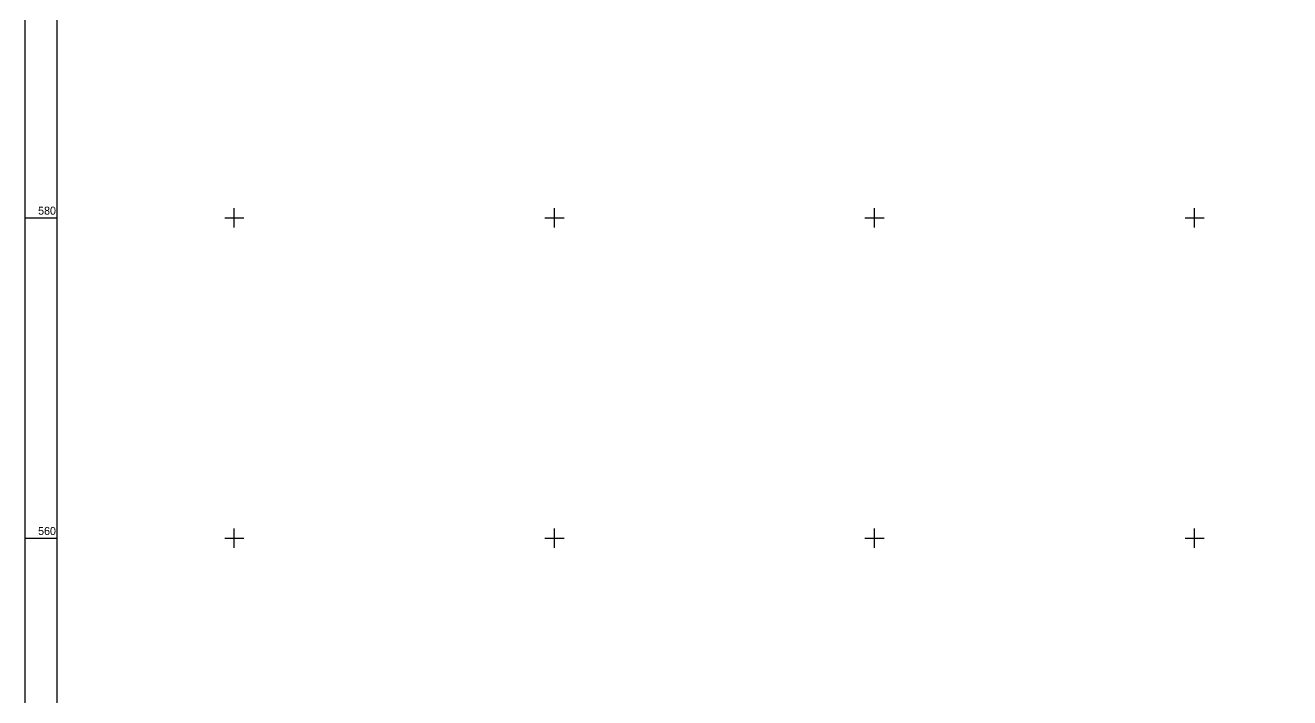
# Model space of a CAD drawing. Extents: x 547747 to 549324, y 1837450 to 1838029.
# Drawn here: x 547746.9 to 547825.9, y 1837550 to 1837592 of the extents above; entities that cross this region are included whole.
import ezdxf

# ---------------------------------------------------------------- set-up
doc = ezdxf.new("R2010")
doc.units = 0
doc.layers.add('Level 58', color=7, linetype='Continuous')

msp = doc.modelspace()

# ---------------------------------------------------------------- linework, layer by layer
at = {"layer": 'Level 58'}
for p, q in [((547760, 1837579.4), (547760, 1837580.6)), ((547760, 1837579.4), (547760, 1837580.6)), ((547760, 1837579.4), (547760, 1837580.6)), ((547760, 1837579.4), (547760, 1837580.6)), ((547760, 1837579.4), (547760, 1837580.6)), ((547780, 1837579.4), (547780, 1837580.6)), ((547780, 1837579.4), (547780, 1837580.6)), ((547780, 1837579.4), (547780, 1837580.6)), ((547780, 1837579.4), (547780, 1837580.6)), ((547780, 1837579.4), (547780, 1837580.6)), ((547800, 1837579.4), (547800, 1837580.6)), ((547800, 1837579.4), (547800, 1837580.6)), ((547800, 1837579.4), (547800, 1837580.6)), ((547800, 1837579.4), (547800, 1837580.6)), ((547800, 1837579.4), (547800, 1837580.6)), ((547820, 1837579.4), (547820, 1837580.6)), ((547820, 1837579.4), (547820, 1837580.6)), ((547820, 1837579.4), (547820, 1837580.6)), ((547820, 1837579.4), (547820, 1837580.6)), ((547820, 1837579.4), (547820, 1837580.6)), ((547746.94, 1837580), (547748.94, 1837580)), ((547746.94, 1837580), (547748.94, 1837580)), ((547746.94, 1837580), (547748.94, 1837580)), ((547746.94, 1837580), (547748.94, 1837580)), ((547746.94, 1837580), (547748.94, 1837580)), ((547759.4, 1837580), (547760.6, 1837580)), ((547759.4, 1837580), (547760.6, 1837580)), ((547759.4, 1837580), (547760.6, 1837580)), ((547759.4, 1837580), (547760.6, 1837580)), ((547759.4, 1837580), (547760.6, 1837580)), ((547779.4, 1837580), (547780.6, 1837580)), ((547779.4, 1837580), (547780.6, 1837580)), ((547779.4, 1837580), (547780.6, 1837580)), ((547779.4, 1837580), (547780.6, 1837580)), ((547779.4, 1837580), (547780.6, 1837580)), ((547799.4, 1837580), (547800.6, 1837580)), ((547799.4, 1837580), (547800.6, 1837580)), ((547799.4, 1837580), (547800.6, 1837580)), ((547799.4, 1837580), (547800.6, 1837580)), ((547799.4, 1837580), (547800.6, 1837580)), ((547819.4, 1837580), (547820.6, 1837580)), ((547819.4, 1837580), (547820.6, 1837580)), ((547819.4, 1837580), (547820.6, 1837580)), ((547819.4, 1837580), (547820.6, 1837580)), ((547819.4, 1837580), (547820.6, 1837580)), ((547760, 1837559.4), (547760, 1837560.6)), ((547760, 1837559.4), (547760, 1837560.6)), ((547760, 1837559.4), (547760, 1837560.6)), ((547760, 1837559.4), (547760, 1837560.6)), ((547760, 1837559.4), (547760, 1837560.6)), ((547780, 1837559.4), (547780, 1837560.6)), ((547780, 1837559.4), (547780, 1837560.6)), ((547780, 1837559.4), (547780, 1837560.6)), ((547780, 1837559.4), (547780, 1837560.6)), ((547780, 1837559.4), (547780, 1837560.6)), ((547800, 1837559.4), (547800, 1837560.6)), ((547800, 1837559.4), (547800, 1837560.6)), ((547800, 1837559.4), (547800, 1837560.6)), ((547800, 1837559.4), (547800, 1837560.6)), ((547800, 1837559.4), (547800, 1837560.6)), ((547820, 1837559.4), (547820, 1837560.6)), ((547820, 1837559.4), (547820, 1837560.6)), ((547820, 1837559.4), (547820, 1837560.6)), ((547820, 1837559.4), (547820, 1837560.6)), ((547820, 1837559.4), (547820, 1837560.6)), ((547746.94, 1837560), (547748.94, 1837560)), ((547746.94, 1837560), (547748.94, 1837560)), ((547746.94, 1837560), (547748.94, 1837560)), ((547746.94, 1837560), (547748.94, 1837560)), ((547746.94, 1837560), (547748.94, 1837560)), ((547759.4, 1837560), (547760.6, 1837560)), ((547759.4, 1837560), (547760.6, 1837560)), ((547759.4, 1837560), (547760.6, 1837560)), ((547759.4, 1837560), (547760.6, 1837560)), ((547759.4, 1837560), (547760.6, 1837560)), ((547779.4, 1837560), (547780.6, 1837560)), ((547779.4, 1837560), (547780.6, 1837560)), ((547779.4, 1837560), (547780.6, 1837560)), ((547779.4, 1837560), (547780.6, 1837560)), ((547779.4, 1837560), (547780.6, 1837560)), ((547799.4, 1837560), (547800.6, 1837560)), ((547799.4, 1837560), (547800.6, 1837560)), ((547799.4, 1837560), (547800.6, 1837560)), ((547799.4, 1837560), (547800.6, 1837560)), ((547799.4, 1837560), (547800.6, 1837560)), ((547819.4, 1837560), (547820.6, 1837560)), ((547819.4, 1837560), (547820.6, 1837560)), ((547819.4, 1837560), (547820.6, 1837560)), ((547819.4, 1837560), (547820.6, 1837560)), ((547819.4, 1837560), (547820.6, 1837560))]:
    msp.add_line(p, q, dxfattribs=at)
for points in [[(547746.94, 1837521.27), (547746.94, 1838021.37), (548084.31, 1838021.37), (548084.31, 1837521.27)], [(547746.94, 1837521.27), (547746.94, 1838021.37), (548084.31, 1838021.37), (548084.31, 1837521.27)], [(547746.94, 1837521.27), (547746.94, 1838021.37), (548084.31, 1838021.37), (548084.31, 1837521.27)], [(547746.94, 1837521.27), (547746.94, 1838021.37), (548084.31, 1838021.37), (548084.31, 1837521.27)], [(547746.94, 1837521.27), (547746.94, 1838021.37), (548084.31, 1838021.37), (548084.31, 1837521.27)], [(547748.94, 1838019.37), (548082.31, 1838019.37), (548082.31, 1837523.27), (547748.94, 1837523.27)], [(547748.94, 1837523.27), (547748.94, 1838019.37), (548082.31, 1838019.37), (548082.31, 1837523.27)], [(547748.94, 1837523.27), (547748.94, 1838019.37), (548082.31, 1838019.37), (548082.31, 1837523.27)], [(547748.94, 1837523.27), (547748.94, 1838019.37), (548082.31, 1838019.37), (548082.31, 1837523.27)], [(547748.94, 1837523.27), (547748.94, 1838019.37), (548082.31, 1838019.37), (548082.31, 1837523.27)], [(547748.94, 1837523.27), (547748.94, 1838019.37), (548082.31, 1838019.37), (548082.31, 1837523.27)]]:
    msp.add_lwpolyline(points, close=True, dxfattribs=at)

# ---------------------------------------------------------------- texts
for s, p in [('580', (547747.74, 1837580.2)), ('580', (547747.74, 1837580.2)), ('580', (547747.74, 1837580.2)), ('580', (547747.74, 1837580.2)), ('580', (547747.74, 1837580.2)), ('560', (547747.74, 1837560.2)), ('560', (547747.74, 1837560.2)), ('560', (547747.74, 1837560.2)), ('560', (547747.74, 1837560.2)), ('560', (547747.74, 1837560.2))]:
    msp.add_text(s, height=0.5, dxfattribs=at).set_placement(p)

doc.saveas('drawing.dxf')
